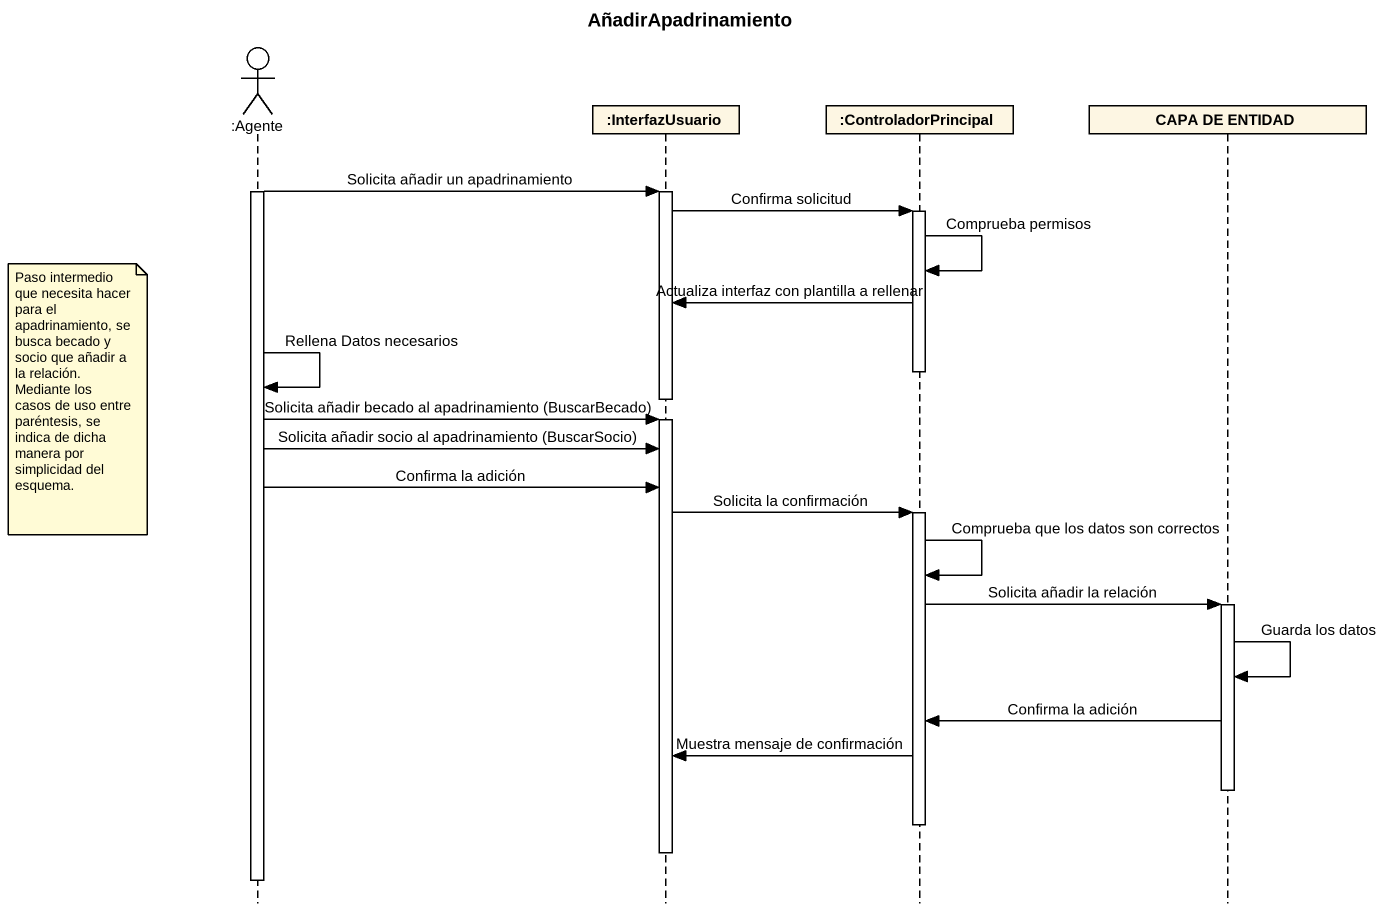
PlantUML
@startuml
title AñadirApadrinamiento
hide footbox
actor ":Agente" as Agente
participant ":InterfazUsuario" as InterfazUsuario
participant ":ControladorPrincipal" as ControladorPrincipal
participant "CAPA DE ENTIDAD" as CAPA_DE_ENTIDAD

activate Agente
Agente -> InterfazUsuario : Solicita añadir un apadrinamiento
activate InterfazUsuario
InterfazUsuario -> ControladorPrincipal : Confirma solicitud
activate ControladorPrincipal
ControladorPrincipal -> ControladorPrincipal : Comprueba permisos
ControladorPrincipal -> InterfazUsuario : Actualiza interfaz con plantilla a rellenar
deactivate ControladorPrincipal
Agente -> Agente : Rellena Datos necesarios
note left of Agente : Paso intermedio que necesita hacer para el apadrinamiento, se busca becado y socio que añadir a la relación. Mediante los casos de uso entre paréntesis, se indica de dicha manera por simplicidad del esquema.
deactivate InterfazUsuario
Agente -> InterfazUsuario : Solicita añadir becado al apadrinamiento (BuscarBecado)
activate InterfazUsuario
Agente -> InterfazUsuario : Solicita añadir socio al apadrinamiento (BuscarSocio)
Agente -> InterfazUsuario : Confirma la adición
InterfazUsuario -> ControladorPrincipal : Solicita la confirmación
activate ControladorPrincipal
ControladorPrincipal -> ControladorPrincipal : Comprueba que los datos son correctos
ControladorPrincipal -> CAPA_DE_ENTIDAD : Solicita añadir la relación
activate CAPA_DE_ENTIDAD
CAPA_DE_ENTIDAD -> CAPA_DE_ENTIDAD : Guarda los datos
CAPA_DE_ENTIDAD -> ControladorPrincipal : Confirma la adición
ControladorPrincipal -> InterfazUsuario : Muestra mensaje de confirmación
deactivate CAPA_DE_ENTIDAD
deactivate ControladorPrincipal
deactivate InterfazUsuario
deactivate Agente
@enduml
